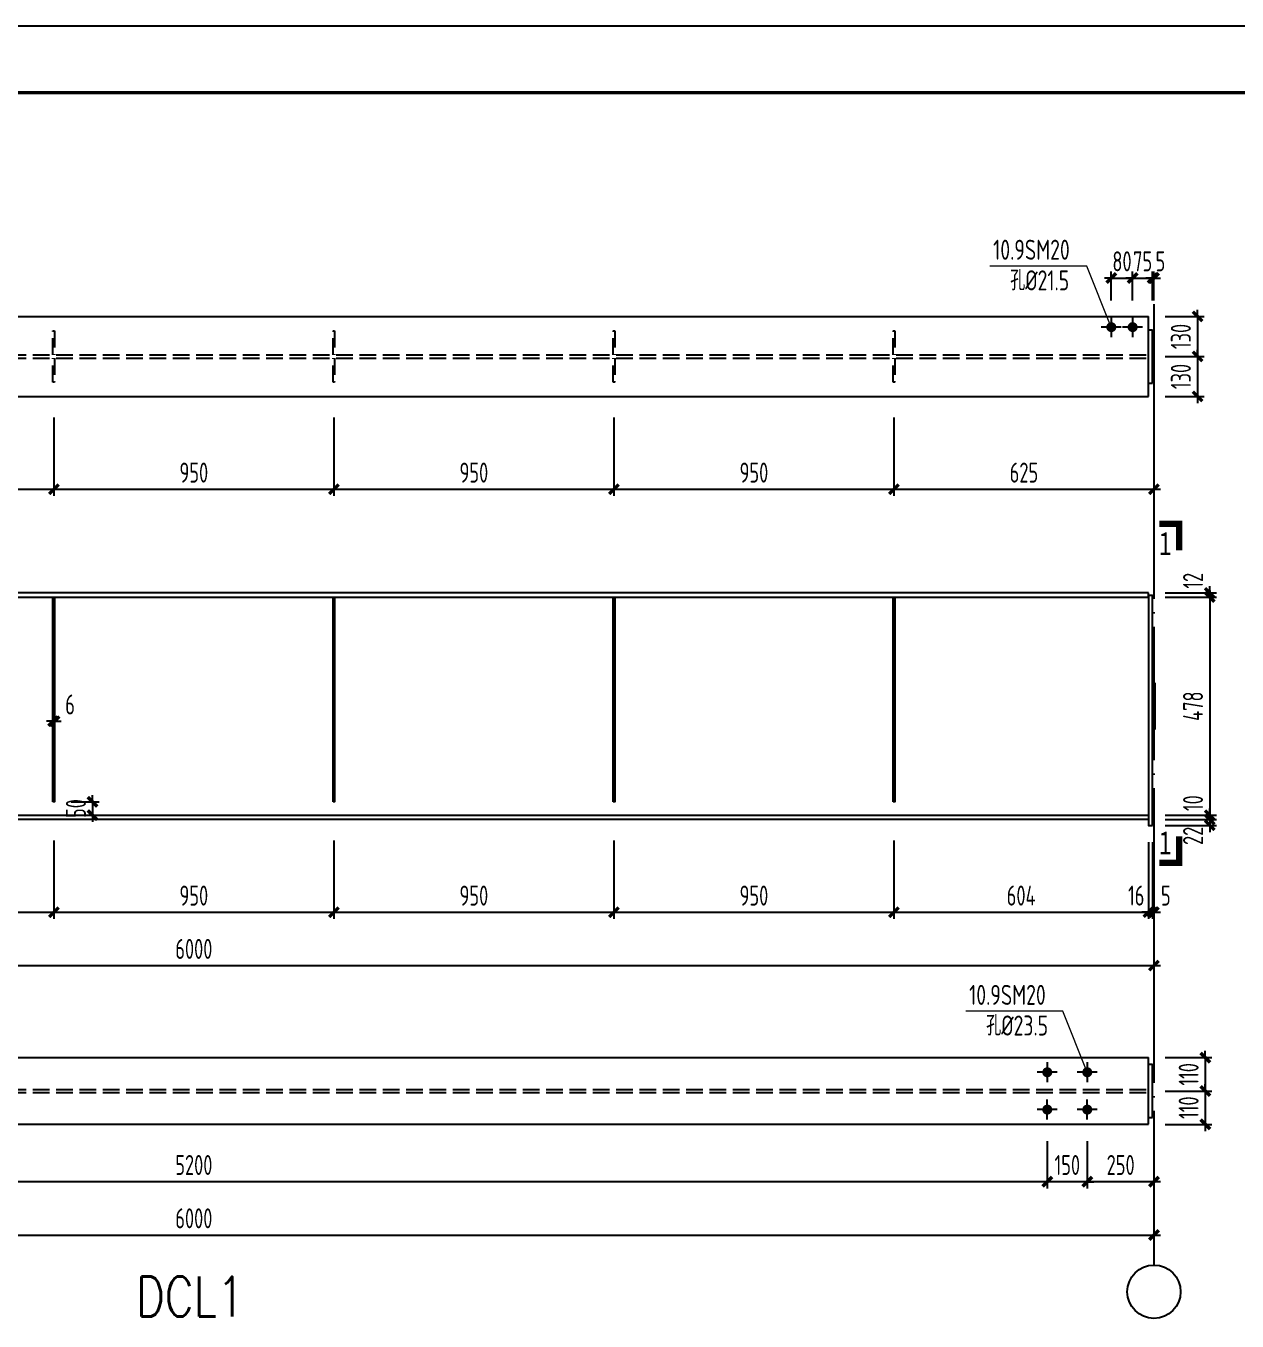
# Model space of a CAD drawing. Extents: x -1389621 to 57380, y -92505 to 283644.
# Drawn here: x -304149 to -285983, y 34066 to 53491 of the extents above; entities that cross this region are included whole.
import ezdxf
from ezdxf.enums import TextEntityAlignment as Align

# ---------------------------------------------------------------- set-up
doc = ezdxf.new("R2010")
doc.units = 0
doc.header["$LTSCALE"] = 100
doc.header["$MEASUREMENT"] = 0
doc.linetypes.add('DASH', pattern=[0.35, 0.25, -0.1])
doc.linetypes.add('DOTE', pattern=[2.42, 2, -0.2, 0.02, -0.2])
doc.layers.get('0').update_dxf_attribs({"linetype": 'CONTINUOUS'})
doc.layers.get('Defpoints').update_dxf_attribs({"linetype": 'CONTINUOUS'})
for name, color, linetype in [('10', 7, 'CONTINUOUS'), ('AXIS', 3, 'CONTINUOUS'), ('BORDER', 7, 'CONTINUOUS'), ('DIM', 3, 'CONTINUOUS'), ('DOTE', 1, 'DOTE'), ('TC', 151, 'CONTINUOUS'), ('吊车梁', 2, 'CONTINUOUS'), ('焊缝标注', 253, 'CONTINUOUS'), ('编号标注', 253, 'CONTINUOUS')]:
    doc.layers.add(name, color=color, linetype=linetype)
doc.layers.add('PUB_TEXT', color=7, linetype='CONTINUOUS', lineweight=15)
doc.styles.add('-宋体', font='SimSun.ttf')
doc.styles.add('_HZTXT', font='txt.shx', dxfattribs={"width": 0.7, "bigfont": 'HZTXT.shx'})
doc.styles.add('TSSD_Dimension', font='tssdeng.shx', dxfattribs={"width": 0.7, "bigfont": 'hztxt.shx'})
doc.styles.add('TSSD_REIN', font='Tssdeng.shx', dxfattribs={"width": 0.7, "bigfont": 'hztxt.shx'})
doc.dimstyles.new('TSSD_100_100', dxfattribs={"dimtxt": 300, "dimasz": 100, "dimexe": 100, "dimexo": 250, "dimgap": 100, "dimtad": 1, "dimdec": 0, "dimzin": 0, "dimdsep": 46, "dimtxsty": 'TSSD_Dimension', "dimblk": 'ARCHTICK', "dimblk1": 'ARCHTICK', "dimblk2": 'ARCHTICK', "dimcen": 0, "dimdle": 100, "dimclrt": 7, "dimadec": 0, "dimazin": 0, "dimtfac": 1, "dimtdec": 0, "dimtix": 1, "dimtmove": 2, "dimatfit": 3, "dimfxl": 0, "dimtolj": 1, "dimtzin": 0, "dimarcsym": 0})

# ---------------------------------------------------------------- blocks, each defined once
blk = doc.blocks.new('_ArchTick')
at = {"color": 0, "linetype": 'ByBlock'}
blk.add_lwpolyline([(-0.71, -0.71, 0.5, 0.5, 0), (0.71, 0.71, 0.5, 0.5, 0)], format="xyseb", dxfattribs=at)
blk = doc.blocks.new('*D2195')
at = {"layer": 'Defpoints', "color": 0}
for p in [(-303718, 43064), (-303742, 42826), (-303718, 42826)]:
    blk.add_point(p, dxfattribs=at)
at = {"layer": 'DIM', "color": 0, "lineweight": -2}
for p, q in [((-303742, 43076), (-303742, 43164)), ((-303718, 43076), (-303718, 43164)), ((-303742, 43064), (-303842, 43064)), ((-303742, 43064), (-303718, 43064)), ((-303718, 43064), (-303618, 43064))]:
    blk.add_line(p, q, dxfattribs=at)
at = {"layer": 'DIM', "color": 0, "lineweight": -2, "xscale": 100, "yscale": 100, "zscale": 100}
blk.add_blockref('_ArchTick', (-303742, 43064), dxfattribs=at)
at = {"layer": 'DIM', "color": 0, "lineweight": -2, "xscale": 100, "yscale": 100, "zscale": 100, "rotation": 180}
blk.add_blockref('_ArchTick', (-303718, 43064), dxfattribs=at)
at = {"layer": 'DIM', "color": 7, "insert": (-303486, 43314), "char_height": 300, "attachment_point": 5, "style": 'TSSD_Dimension'}
blk.add_mtext('\\A1;6', dxfattribs=at)
blk = doc.blocks.new('*D2196')
at = {"layer": 'Defpoints', "color": 0}
for p in [(-303718, 41853), (-303718, 41653), (-303149, 41653)]:
    blk.add_point(p, dxfattribs=at)
at = {"layer": 'DIM', "color": 0, "lineweight": -2}
for p, q in [((-303468, 41853), (-303049, 41853)), ((-303149, 41853), (-303149, 41953)), ((-303149, 41853), (-303149, 41653)), ((-303468, 41653), (-303049, 41653)), ((-303149, 41653), (-303149, 41553))]:
    blk.add_line(p, q, dxfattribs=at)
at = {"layer": 'DIM', "color": 0, "lineweight": -2, "xscale": 100, "yscale": 100, "zscale": 100}
for p, rotation in [((-303149, 41853), 270), ((-303149, 41653), 90)]:
    blk.add_blockref('_ArchTick', p, dxfattribs=dict(at, rotation=rotation))
at = {"layer": 'DIM', "color": 7, "insert": (-303399, 41753), "char_height": 300, "attachment_point": 5, "rotation": 90, "style": 'TSSD_Dimension'}
blk.add_mtext('\\A1;50', dxfattribs=at)
blk = doc.blocks.new('*D2199')
at = {"layer": 'Defpoints', "color": 0}
for p in [(-307930, 41525), (-303730, 41525), (-303730, 40198)]:
    blk.add_point(p, dxfattribs=at)
at = {"layer": 'DIM', "color": 0, "lineweight": -2}
for p, q in [((-307930, 41275), (-307930, 40098)), ((-303730, 41275), (-303730, 40098)), ((-308030, 40198), (-303630, 40198))]:
    blk.add_line(p, q, dxfattribs=at)
at = {"layer": 'DIM', "color": 0, "lineweight": -2, "xscale": 100, "yscale": 100, "zscale": 100, "rotation": 180}
blk.add_blockref('_ArchTick', (-307930, 40198), dxfattribs=at)
at = {"layer": 'DIM', "color": 0, "lineweight": -2, "xscale": 100, "yscale": 100, "zscale": 100}
blk.add_blockref('_ArchTick', (-303730, 40198), dxfattribs=at)
at = {"layer": 'DIM', "color": 7, "insert": (-305830, 40448), "char_height": 300, "attachment_point": 5, "style": 'TSSD_Dimension'}
blk.add_mtext('\\A1;950', dxfattribs=at)
blk = doc.blocks.new('*D2200')
at = {"layer": 'Defpoints', "color": 0}
for p in [(-303730, 41525), (-299530, 41525), (-299530, 40198)]:
    blk.add_point(p, dxfattribs=at)
at = {"layer": 'DIM', "color": 0, "lineweight": -2}
for p, q in [((-303730, 41275), (-303730, 40098)), ((-299530, 41275), (-299530, 40098)), ((-303830, 40198), (-299430, 40198))]:
    blk.add_line(p, q, dxfattribs=at)
at = {"layer": 'DIM', "color": 0, "lineweight": -2, "xscale": 100, "yscale": 100, "zscale": 100, "rotation": 180}
blk.add_blockref('_ArchTick', (-303730, 40198), dxfattribs=at)
at = {"layer": 'DIM', "color": 0, "lineweight": -2, "xscale": 100, "yscale": 100, "zscale": 100}
blk.add_blockref('_ArchTick', (-299530, 40198), dxfattribs=at)
at = {"layer": 'DIM', "color": 7, "insert": (-301630, 40448), "char_height": 300, "attachment_point": 5, "style": 'TSSD_Dimension'}
blk.add_mtext('\\A1;950', dxfattribs=at)
blk = doc.blocks.new('*D2201')
at = {"layer": 'Defpoints', "color": 0}
for p in [(-295330, 41525), (-291130, 41525), (-291130, 40198)]:
    blk.add_point(p, dxfattribs=at)
at = {"layer": 'DIM', "color": 0, "lineweight": -2}
for p, q in [((-295330, 41275), (-295330, 40098)), ((-291130, 41275), (-291130, 40098)), ((-295430, 40198), (-291030, 40198))]:
    blk.add_line(p, q, dxfattribs=at)
at = {"layer": 'DIM', "color": 0, "lineweight": -2, "xscale": 100, "yscale": 100, "zscale": 100, "rotation": 180}
blk.add_blockref('_ArchTick', (-295330, 40198), dxfattribs=at)
at = {"layer": 'DIM', "color": 0, "lineweight": -2, "xscale": 100, "yscale": 100, "zscale": 100}
blk.add_blockref('_ArchTick', (-291130, 40198), dxfattribs=at)
at = {"layer": 'DIM', "color": 7, "insert": (-293230, 40448), "char_height": 300, "attachment_point": 5, "style": 'TSSD_Dimension'}
blk.add_mtext('\\A1;950', dxfattribs=at)
blk = doc.blocks.new('*D2202')
at = {"layer": 'Defpoints', "color": 0}
for p in [(-291130, 41525), (-287314, 41501), (-287314, 40198)]:
    blk.add_point(p, dxfattribs=at)
at = {"layer": 'DIM', "color": 0, "lineweight": -2}
for p, q in [((-291130, 41275), (-291130, 40098)), ((-287314, 41251), (-287314, 40098)), ((-291230, 40198), (-287214, 40198))]:
    blk.add_line(p, q, dxfattribs=at)
at = {"layer": 'DIM', "color": 0, "lineweight": -2, "xscale": 100, "yscale": 100, "zscale": 100, "rotation": 180}
blk.add_blockref('_ArchTick', (-291130, 40198), dxfattribs=at)
at = {"layer": 'DIM', "color": 0, "lineweight": -2, "xscale": 100, "yscale": 100, "zscale": 100}
blk.add_blockref('_ArchTick', (-287314, 40198), dxfattribs=at)
at = {"layer": 'DIM', "color": 7, "insert": (-289222, 40448), "char_height": 300, "attachment_point": 5, "style": 'TSSD_Dimension'}
blk.add_mtext('\\A1;604', dxfattribs=at)
blk = doc.blocks.new('*D2203')
at = {"layer": 'Defpoints', "color": 0}
for p in [(-287314, 41501), (-287250, 41501), (-287250, 40198)]:
    blk.add_point(p, dxfattribs=at)
at = {"layer": 'DIM', "color": 0, "lineweight": -2}
for p, q in [((-287314, 41251), (-287314, 40098)), ((-287250, 41251), (-287250, 40098)), ((-287314, 40198), (-287414, 40198)), ((-287314, 40198), (-287250, 40198)), ((-287250, 40198), (-287150, 40198))]:
    blk.add_line(p, q, dxfattribs=at)
at = {"layer": 'DIM', "color": 0, "lineweight": -2, "xscale": 100, "yscale": 100, "zscale": 100}
blk.add_blockref('_ArchTick', (-287314, 40198), dxfattribs=at)
at = {"layer": 'DIM', "color": 0, "lineweight": -2, "xscale": 100, "yscale": 100, "zscale": 100, "rotation": 180}
blk.add_blockref('_ArchTick', (-287250, 40198), dxfattribs=at)
at = {"layer": 'DIM', "color": 7, "insert": (-287496, 40448), "char_height": 300, "attachment_point": 5, "style": 'TSSD_Dimension'}
blk.add_mtext('\\A1;16', dxfattribs=at)
blk = doc.blocks.new('*D2204')
at = {"layer": 'Defpoints', "color": 0}
for p in [(-287250, 41501), (-287230, 41501), (-287230, 40198)]:
    blk.add_point(p, dxfattribs=at)
at = {"layer": 'DIM', "color": 0, "lineweight": -2}
for p, q in [((-287250, 41251), (-287250, 40098)), ((-287230, 41251), (-287230, 40098)), ((-287250, 40198), (-287350, 40198)), ((-287250, 40198), (-287230, 40198)), ((-287230, 40198), (-287130, 40198))]:
    blk.add_line(p, q, dxfattribs=at)
at = {"layer": 'DIM', "color": 0, "lineweight": -2, "xscale": 100, "yscale": 100, "zscale": 100}
blk.add_blockref('_ArchTick', (-287250, 40198), dxfattribs=at)
at = {"layer": 'DIM', "color": 0, "lineweight": -2, "xscale": 100, "yscale": 100, "zscale": 100, "rotation": 180}
blk.add_blockref('_ArchTick', (-287230, 40198), dxfattribs=at)
at = {"layer": 'DIM', "color": 7, "insert": (-287053, 40448), "char_height": 300, "attachment_point": 5, "style": 'TSSD_Dimension'}
blk.add_mtext('\\A1;5', dxfattribs=at)
blk = doc.blocks.new('*D2207')
at = {"layer": 'Defpoints', "color": 0}
for p in [(-316030, 40725), (-287230, 40725), (-287230, 39398)]:
    blk.add_point(p, dxfattribs=at)
at = {"layer": 'DIM', "color": 0, "lineweight": -2}
for p, q in [((-316030, 40475), (-316030, 39298)), ((-287230, 40475), (-287230, 39298)), ((-316130, 39398), (-287130, 39398))]:
    blk.add_line(p, q, dxfattribs=at)
at = {"layer": 'DIM', "color": 0, "lineweight": -2, "xscale": 100, "yscale": 100, "zscale": 100, "rotation": 180}
blk.add_blockref('_ArchTick', (-316030, 39398), dxfattribs=at)
at = {"layer": 'DIM', "color": 0, "lineweight": -2, "xscale": 100, "yscale": 100, "zscale": 100}
blk.add_blockref('_ArchTick', (-287230, 39398), dxfattribs=at)
at = {"layer": 'DIM', "color": 7, "insert": (-301630, 39648), "char_height": 300, "attachment_point": 5, "style": 'TSSD_Dimension'}
blk.add_mtext('\\A1;6000', dxfattribs=at)
blk = doc.blocks.new('*D2211')
at = {"layer": 'Defpoints', "color": 0}
for p in [(-287314, 44989), (-287314, 44925), (-286394, 44925)]:
    blk.add_point(p, dxfattribs=at)
at = {"layer": 'DIM', "color": 0, "lineweight": -2}
for p, q in [((-286394, 44989), (-286394, 45089)), ((-287064, 44989), (-286294, 44989)), ((-287064, 44925), (-286294, 44925)), ((-286394, 44989), (-286394, 44925)), ((-286394, 44925), (-286394, 44825))]:
    blk.add_line(p, q, dxfattribs=at)
at = {"layer": 'DIM', "color": 0, "lineweight": -2, "xscale": 100, "yscale": 100, "zscale": 100}
for p, rotation in [((-286394, 44989), 270), ((-286394, 44925), 90)]:
    blk.add_blockref('_ArchTick', p, dxfattribs=dict(at, rotation=rotation))
at = {"layer": 'DIM', "color": 7, "insert": (-286644, 45170), "char_height": 300, "attachment_point": 5, "rotation": 90, "style": 'TSSD_Dimension'}
blk.add_mtext('\\A1;12', dxfattribs=at)
blk = doc.blocks.new('*D2212')
at = {"layer": 'Defpoints', "color": 0}
for p in [(-287314, 44925), (-287314, 41653), (-286394, 41653)]:
    blk.add_point(p, dxfattribs=at)
at = {"layer": 'DIM', "color": 0, "lineweight": -2}
for p, q in [((-287064, 44925), (-286294, 44925)), ((-286394, 45025), (-286394, 41553)), ((-287064, 41653), (-286294, 41653))]:
    blk.add_line(p, q, dxfattribs=at)
at = {"layer": 'DIM', "color": 0, "lineweight": -2, "xscale": 100, "yscale": 100, "zscale": 100}
for p, rotation in [((-286394, 44925), 90), ((-286394, 41653), 270)]:
    blk.add_blockref('_ArchTick', p, dxfattribs=dict(at, rotation=rotation))
at = {"layer": 'DIM', "color": 7, "insert": (-286644, 43289), "char_height": 300, "attachment_point": 5, "rotation": 90, "style": 'TSSD_Dimension'}
blk.add_mtext('\\A1;478', dxfattribs=at)
blk = doc.blocks.new('*D2213')
at = {"layer": 'Defpoints', "color": 0}
for p in [(-287314, 41653), (-287314, 41589), (-286394, 41589)]:
    blk.add_point(p, dxfattribs=at)
at = {"layer": 'DIM', "color": 0, "lineweight": -2}
for p, q in [((-287064, 41653), (-286294, 41653)), ((-287064, 41589), (-286294, 41589)), ((-286394, 41653), (-286394, 41753)), ((-286394, 41653), (-286394, 41589)), ((-286394, 41589), (-286394, 41489))]:
    blk.add_line(p, q, dxfattribs=at)
at = {"layer": 'DIM', "color": 0, "lineweight": -2, "xscale": 100, "yscale": 100, "zscale": 100}
for p, rotation in [((-286394, 41653), 270), ((-286394, 41589), 90)]:
    blk.add_blockref('_ArchTick', p, dxfattribs=dict(at, rotation=rotation))
at = {"layer": 'DIM', "color": 7, "insert": (-286644, 41834), "char_height": 300, "attachment_point": 5, "rotation": 90, "style": 'TSSD_Dimension'}
blk.add_mtext('\\A1;10', dxfattribs=at)
blk = doc.blocks.new('*D2214')
at = {"layer": 'Defpoints', "color": 0}
for p in [(-287314, 41589), (-287314, 41501), (-286394, 41501)]:
    blk.add_point(p, dxfattribs=at)
at = {"layer": 'DIM', "color": 0, "lineweight": -2}
for p, q in [((-287064, 41589), (-286294, 41589)), ((-286394, 41589), (-286394, 41689)), ((-286394, 41589), (-286394, 41501)), ((-287064, 41501), (-286294, 41501)), ((-286394, 41501), (-286394, 41401))]:
    blk.add_line(p, q, dxfattribs=at)
at = {"layer": 'DIM', "color": 0, "lineweight": -2, "xscale": 100, "yscale": 100, "zscale": 100}
for p, rotation in [((-286394, 41589), 270), ((-286394, 41501), 90)]:
    blk.add_blockref('_ArchTick', p, dxfattribs=dict(at, rotation=rotation))
at = {"layer": 'DIM', "color": 7, "insert": (-286644, 41344), "char_height": 300, "attachment_point": 5, "rotation": 90, "style": 'TSSD_Dimension'}
blk.add_mtext('\\A1;22', dxfattribs=at)
blk = doc.blocks.new('*D2219')
at = {"layer": 'Defpoints', "color": 0}
for p in [(-307930, 47869), (-303730, 47869), (-303730, 46542)]:
    blk.add_point(p, dxfattribs=at)
at = {"layer": 'DIM', "color": 0, "lineweight": -2}
for p, q in [((-307930, 47619), (-307930, 46442)), ((-303730, 47619), (-303730, 46442)), ((-308030, 46542), (-303630, 46542))]:
    blk.add_line(p, q, dxfattribs=at)
at = {"layer": 'DIM', "color": 0, "lineweight": -2, "xscale": 100, "yscale": 100, "zscale": 100, "rotation": 180}
blk.add_blockref('_ArchTick', (-307930, 46542), dxfattribs=at)
at = {"layer": 'DIM', "color": 0, "lineweight": -2, "xscale": 100, "yscale": 100, "zscale": 100}
blk.add_blockref('_ArchTick', (-303730, 46542), dxfattribs=at)
at = {"layer": 'DIM', "color": 7, "insert": (-305830, 46792), "char_height": 300, "attachment_point": 5, "style": 'TSSD_Dimension'}
blk.add_mtext('\\A1;950', dxfattribs=at)
blk = doc.blocks.new('*D2220')
at = {"layer": 'Defpoints', "color": 0}
for p in [(-303730, 47869), (-299530, 47869), (-299530, 46542)]:
    blk.add_point(p, dxfattribs=at)
at = {"layer": 'DIM', "color": 0, "lineweight": -2}
for p, q in [((-303730, 47619), (-303730, 46442)), ((-299530, 47619), (-299530, 46442)), ((-303830, 46542), (-299430, 46542))]:
    blk.add_line(p, q, dxfattribs=at)
at = {"layer": 'DIM', "color": 0, "lineweight": -2, "xscale": 100, "yscale": 100, "zscale": 100, "rotation": 180}
blk.add_blockref('_ArchTick', (-303730, 46542), dxfattribs=at)
at = {"layer": 'DIM', "color": 0, "lineweight": -2, "xscale": 100, "yscale": 100, "zscale": 100}
blk.add_blockref('_ArchTick', (-299530, 46542), dxfattribs=at)
at = {"layer": 'DIM', "color": 7, "insert": (-301630, 46792), "char_height": 300, "attachment_point": 5, "style": 'TSSD_Dimension'}
blk.add_mtext('\\A1;950', dxfattribs=at)
blk = doc.blocks.new('*D2221')
at = {"layer": 'Defpoints', "color": 0}
for p in [(-295330, 47869), (-291130, 47869), (-291130, 46542)]:
    blk.add_point(p, dxfattribs=at)
at = {"layer": 'DIM', "color": 0, "lineweight": -2}
for p, q in [((-295330, 47619), (-295330, 46442)), ((-291130, 47619), (-291130, 46442)), ((-295430, 46542), (-291030, 46542))]:
    blk.add_line(p, q, dxfattribs=at)
at = {"layer": 'DIM', "color": 0, "lineweight": -2, "xscale": 100, "yscale": 100, "zscale": 100, "rotation": 180}
blk.add_blockref('_ArchTick', (-295330, 46542), dxfattribs=at)
at = {"layer": 'DIM', "color": 0, "lineweight": -2, "xscale": 100, "yscale": 100, "zscale": 100}
blk.add_blockref('_ArchTick', (-291130, 46542), dxfattribs=at)
at = {"layer": 'DIM', "color": 7, "insert": (-293230, 46792), "char_height": 300, "attachment_point": 5, "style": 'TSSD_Dimension'}
blk.add_mtext('\\A1;950', dxfattribs=at)
blk = doc.blocks.new('*D2222')
at = {"layer": 'Defpoints', "color": 0}
for p in [(-291130, 47869), (-287230, 47869), (-287230, 46542)]:
    blk.add_point(p, dxfattribs=at)
at = {"layer": 'DIM', "color": 0, "lineweight": -2}
for p, q in [((-291130, 47619), (-291130, 46442)), ((-287230, 47619), (-287230, 46442)), ((-291230, 46542), (-287130, 46542))]:
    blk.add_line(p, q, dxfattribs=at)
at = {"layer": 'DIM', "color": 0, "lineweight": -2, "xscale": 100, "yscale": 100, "zscale": 100, "rotation": 180}
blk.add_blockref('_ArchTick', (-291130, 46542), dxfattribs=at)
at = {"layer": 'DIM', "color": 0, "lineweight": -2, "xscale": 100, "yscale": 100, "zscale": 100}
blk.add_blockref('_ArchTick', (-287230, 46542), dxfattribs=at)
at = {"layer": 'DIM', "color": 7, "insert": (-289180, 46792), "char_height": 300, "attachment_point": 5, "style": 'TSSD_Dimension'}
blk.add_mtext('\\A1;625', dxfattribs=at)
blk = doc.blocks.new('*D2227')
at = {"layer": 'Defpoints', "color": 0}
for p in [(-287230, 49710), (-287250, 49123), (-287230, 49123)]:
    blk.add_point(p, dxfattribs=at)
at = {"layer": 'DIM', "color": 0, "lineweight": -2}
for p, q in [((-287250, 49373), (-287250, 49810)), ((-287230, 49373), (-287230, 49810)), ((-287250, 49710), (-287350, 49710)), ((-287250, 49710), (-287230, 49710)), ((-287230, 49710), (-287130, 49710))]:
    blk.add_line(p, q, dxfattribs=at)
at = {"layer": 'DIM', "color": 0, "lineweight": -2, "xscale": 100, "yscale": 100, "zscale": 100}
blk.add_blockref('_ArchTick', (-287250, 49710), dxfattribs=at)
at = {"layer": 'DIM', "color": 0, "lineweight": -2, "xscale": 100, "yscale": 100, "zscale": 100, "rotation": 180}
blk.add_blockref('_ArchTick', (-287230, 49710), dxfattribs=at)
at = {"layer": 'DIM', "color": 7, "insert": (-287134, 49960), "char_height": 300, "attachment_point": 5, "style": 'TSSD_Dimension'}
blk.add_mtext('\\A1;5', dxfattribs=at)
blk = doc.blocks.new('*D2228')
at = {"layer": 'Defpoints', "color": 0}
for p in [(-287250, 49710), (-287550, 49123), (-287250, 49123)]:
    blk.add_point(p, dxfattribs=at)
at = {"layer": 'DIM', "color": 0, "lineweight": -2}
for p, q in [((-287550, 49373), (-287550, 49810)), ((-287250, 49373), (-287250, 49810)), ((-287550, 49710), (-287650, 49710)), ((-287550, 49710), (-287250, 49710)), ((-287250, 49710), (-287150, 49710))]:
    blk.add_line(p, q, dxfattribs=at)
at = {"layer": 'DIM', "color": 0, "lineweight": -2, "xscale": 100, "yscale": 100, "zscale": 100}
blk.add_blockref('_ArchTick', (-287550, 49710), dxfattribs=at)
at = {"layer": 'DIM', "color": 0, "lineweight": -2, "xscale": 100, "yscale": 100, "zscale": 100, "rotation": 180}
blk.add_blockref('_ArchTick', (-287250, 49710), dxfattribs=at)
at = {"layer": 'DIM', "color": 7, "insert": (-287400, 49960), "char_height": 300, "attachment_point": 5, "style": 'TSSD_Dimension'}
blk.add_mtext('\\A1;75', dxfattribs=at)
blk = doc.blocks.new('*D2229')
at = {"layer": 'Defpoints', "color": 0}
for p in [(-287550, 49710), (-287870, 49123), (-287550, 49123)]:
    blk.add_point(p, dxfattribs=at)
at = {"layer": 'DIM', "color": 0, "lineweight": -2}
for p, q in [((-287870, 49373), (-287870, 49810)), ((-287550, 49373), (-287550, 49810)), ((-287870, 49710), (-287970, 49710)), ((-287870, 49710), (-287550, 49710)), ((-287550, 49710), (-287450, 49710))]:
    blk.add_line(p, q, dxfattribs=at)
at = {"layer": 'DIM', "color": 0, "lineweight": -2, "xscale": 100, "yscale": 100, "zscale": 100}
blk.add_blockref('_ArchTick', (-287870, 49710), dxfattribs=at)
at = {"layer": 'DIM', "color": 0, "lineweight": -2, "xscale": 100, "yscale": 100, "zscale": 100, "rotation": 180}
blk.add_blockref('_ArchTick', (-287550, 49710), dxfattribs=at)
at = {"layer": 'DIM', "color": 7, "insert": (-287710, 49960), "char_height": 300, "attachment_point": 5, "style": 'TSSD_Dimension'}
blk.add_mtext('\\A1;80', dxfattribs=at)
blk = doc.blocks.new('*D2230')
at = {"layer": 'Defpoints', "color": 0}
for p in [(-287314, 48533), (-287314, 47933), (-286577, 47933)]:
    blk.add_point(p, dxfattribs=at)
at = {"layer": 'DIM', "color": 0, "lineweight": -2}
for p, q in [((-286577, 48533), (-286577, 48633)), ((-287064, 48533), (-286477, 48533)), ((-286577, 48533), (-286577, 47933)), ((-287064, 47933), (-286477, 47933)), ((-286577, 47933), (-286577, 47833))]:
    blk.add_line(p, q, dxfattribs=at)
at = {"layer": 'DIM', "color": 0, "lineweight": -2, "xscale": 100, "yscale": 100, "zscale": 100}
for p, rotation in [((-286577, 48533), 270), ((-286577, 47933), 90)]:
    blk.add_blockref('_ArchTick', p, dxfattribs=dict(at, rotation=rotation))
at = {"layer": 'DIM', "color": 7, "insert": (-286827, 48233), "char_height": 300, "attachment_point": 5, "rotation": 90, "style": 'TSSD_Dimension'}
blk.add_mtext('\\A1;130', dxfattribs=at)
blk = doc.blocks.new('*D2231')
at = {"layer": 'Defpoints', "color": 0}
for p in [(-287314, 49133), (-287314, 48533), (-286577, 48533)]:
    blk.add_point(p, dxfattribs=at)
at = {"layer": 'DIM', "color": 0, "lineweight": -2}
for p, q in [((-286577, 49133), (-286577, 49233)), ((-287064, 49133), (-286477, 49133)), ((-286577, 49133), (-286577, 48533)), ((-287064, 48533), (-286477, 48533)), ((-286577, 48533), (-286577, 48433))]:
    blk.add_line(p, q, dxfattribs=at)
at = {"layer": 'DIM', "color": 0, "lineweight": -2, "xscale": 100, "yscale": 100, "zscale": 100}
for p, rotation in [((-286577, 49133), 270), ((-286577, 48533), 90)]:
    blk.add_blockref('_ArchTick', p, dxfattribs=dict(at, rotation=rotation))
at = {"layer": 'DIM', "color": 7, "insert": (-286827, 48833), "char_height": 300, "attachment_point": 5, "rotation": 90, "style": 'TSSD_Dimension'}
blk.add_mtext('\\A1;130', dxfattribs=at)
blk = doc.blocks.new('*D2234')
at = {"layer": 'Defpoints', "color": 0}
for p in [(-314430, 37017), (-288830, 37017), (-314430, 36157)]:
    blk.add_point(p, dxfattribs=at)
at = {"layer": 'DIM', "color": 0, "lineweight": -2}
for p, q in [((-314430, 36767), (-314430, 36057)), ((-288830, 36767), (-288830, 36057)), ((-288730, 36157), (-314530, 36157))]:
    blk.add_line(p, q, dxfattribs=at)
at = {"layer": 'DIM', "color": 0, "lineweight": -2, "xscale": 100, "yscale": 100, "zscale": 100, "rotation": 180}
blk.add_blockref('_ArchTick', (-314430, 36157), dxfattribs=at)
at = {"layer": 'DIM', "color": 0, "lineweight": -2, "xscale": 100, "yscale": 100, "zscale": 100}
blk.add_blockref('_ArchTick', (-288830, 36157), dxfattribs=at)
at = {"layer": 'DIM', "color": 7, "insert": (-301630, 36407), "char_height": 300, "attachment_point": 5, "style": 'TSSD_Dimension'}
blk.add_mtext('\\A1;5200', dxfattribs=at)
blk = doc.blocks.new('*D2235')
at = {"layer": 'Defpoints', "color": 0}
for p in [(-288830, 37017), (-288230, 37017), (-288830, 36157)]:
    blk.add_point(p, dxfattribs=at)
at = {"layer": 'DIM', "color": 0, "lineweight": -2}
for p, q in [((-288830, 36767), (-288830, 36057)), ((-288230, 36767), (-288230, 36057)), ((-288830, 36157), (-288930, 36157)), ((-288230, 36157), (-288830, 36157)), ((-288230, 36157), (-288130, 36157))]:
    blk.add_line(p, q, dxfattribs=at)
at = {"layer": 'DIM', "color": 0, "lineweight": -2, "xscale": 100, "yscale": 100, "zscale": 100}
blk.add_blockref('_ArchTick', (-288830, 36157), dxfattribs=at)
at = {"layer": 'DIM', "color": 0, "lineweight": -2, "xscale": 100, "yscale": 100, "zscale": 100, "rotation": 180}
blk.add_blockref('_ArchTick', (-288230, 36157), dxfattribs=at)
at = {"layer": 'DIM', "color": 7, "insert": (-288530, 36407), "char_height": 300, "attachment_point": 5, "style": 'TSSD_Dimension'}
blk.add_mtext('\\A1;150', dxfattribs=at)
blk = doc.blocks.new('*D2236')
at = {"layer": 'Defpoints', "color": 0}
for p in [(-288230, 37017), (-287230, 37017), (-288230, 36157)]:
    blk.add_point(p, dxfattribs=at)
at = {"layer": 'DIM', "color": 0, "lineweight": -2}
for p, q in [((-288230, 36767), (-288230, 36057)), ((-287230, 36767), (-287230, 36057)), ((-287130, 36157), (-288330, 36157))]:
    blk.add_line(p, q, dxfattribs=at)
at = {"layer": 'DIM', "color": 0, "lineweight": -2, "xscale": 100, "yscale": 100, "zscale": 100, "rotation": 180}
blk.add_blockref('_ArchTick', (-288230, 36157), dxfattribs=at)
at = {"layer": 'DIM', "color": 0, "lineweight": -2, "xscale": 100, "yscale": 100, "zscale": 100}
blk.add_blockref('_ArchTick', (-287230, 36157), dxfattribs=at)
at = {"layer": 'DIM', "color": 7, "insert": (-287730, 36407), "char_height": 300, "attachment_point": 5, "style": 'TSSD_Dimension'}
blk.add_mtext('\\A1;250', dxfattribs=at)
blk = doc.blocks.new('*D2239')
at = {"layer": 'Defpoints', "color": 0}
for p in [(-287314, 37517), (-287314, 37017), (-286460, 37017)]:
    blk.add_point(p, dxfattribs=at)
at = {"layer": 'DIM', "color": 0, "lineweight": -2}
for p, q in [((-287064, 37517), (-286360, 37517)), ((-286460, 37517), (-286460, 37617)), ((-286460, 37517), (-286460, 37017)), ((-287064, 37017), (-286360, 37017)), ((-286460, 37017), (-286460, 36917))]:
    blk.add_line(p, q, dxfattribs=at)
at = {"layer": 'DIM', "color": 0, "lineweight": -2, "xscale": 100, "yscale": 100, "zscale": 100}
for p, rotation in [((-286460, 37517), 270), ((-286460, 37017), 90)]:
    blk.add_blockref('_ArchTick', p, dxfattribs=dict(at, rotation=rotation))
at = {"layer": 'DIM', "color": 7, "insert": (-286710, 37267), "char_height": 300, "attachment_point": 5, "rotation": 90, "style": 'TSSD_Dimension'}
blk.add_mtext('\\A1;110', dxfattribs=at)
blk = doc.blocks.new('*D2240')
at = {"layer": 'Defpoints', "color": 0}
for p in [(-287314, 38017), (-287314, 37517), (-286460, 37517)]:
    blk.add_point(p, dxfattribs=at)
at = {"layer": 'DIM', "color": 0, "lineweight": -2}
for p, q in [((-286460, 38017), (-286460, 38117)), ((-287064, 38017), (-286360, 38017)), ((-286460, 38017), (-286460, 37517)), ((-287064, 37517), (-286360, 37517)), ((-286460, 37517), (-286460, 37417))]:
    blk.add_line(p, q, dxfattribs=at)
at = {"layer": 'DIM', "color": 0, "lineweight": -2, "xscale": 100, "yscale": 100, "zscale": 100}
for p, rotation in [((-286460, 38017), 270), ((-286460, 37517), 90)]:
    blk.add_blockref('_ArchTick', p, dxfattribs=dict(at, rotation=rotation))
at = {"layer": 'DIM', "color": 7, "insert": (-286710, 37767), "char_height": 300, "attachment_point": 5, "rotation": 90, "style": 'TSSD_Dimension'}
blk.add_mtext('\\A1;110', dxfattribs=at)
blk = doc.blocks.new('*D2241')
at = {"layer": 'Defpoints', "color": 0}
for p in [(-316030, 36684), (-287230, 36684), (-287230, 35357)]:
    blk.add_point(p, dxfattribs=at)
at = {"layer": 'DIM', "color": 0, "lineweight": -2}
for p, q in [((-316030, 36434), (-316030, 35257)), ((-287230, 36434), (-287230, 35257)), ((-316130, 35357), (-287130, 35357))]:
    blk.add_line(p, q, dxfattribs=at)
at = {"layer": 'DIM', "color": 0, "lineweight": -2, "xscale": 100, "yscale": 100, "zscale": 100, "rotation": 180}
blk.add_blockref('_ArchTick', (-316030, 35357), dxfattribs=at)
at = {"layer": 'DIM', "color": 0, "lineweight": -2, "xscale": 100, "yscale": 100, "zscale": 100}
blk.add_blockref('_ArchTick', (-287230, 35357), dxfattribs=at)
at = {"layer": 'DIM', "color": 7, "insert": (-301630, 35607), "char_height": 300, "attachment_point": 5, "style": 'TSSD_Dimension'}
blk.add_mtext('\\A1;6000', dxfattribs=at)
blk = doc.blocks.new('*D2249')
at = {"layer": 'Defpoints', "color": 0}
for p in [(-299530, 41525), (-295330, 41525), (-295330, 40198)]:
    blk.add_point(p, dxfattribs=at)
at = {"layer": 'DIM', "color": 0, "lineweight": -2}
for p, q in [((-299530, 41275), (-299530, 40098)), ((-295330, 41275), (-295330, 40098)), ((-299630, 40198), (-295230, 40198))]:
    blk.add_line(p, q, dxfattribs=at)
at = {"layer": 'DIM', "color": 0, "lineweight": -2, "xscale": 100, "yscale": 100, "zscale": 100, "rotation": 180}
blk.add_blockref('_ArchTick', (-299530, 40198), dxfattribs=at)
at = {"layer": 'DIM', "color": 0, "lineweight": -2, "xscale": 100, "yscale": 100, "zscale": 100}
blk.add_blockref('_ArchTick', (-295330, 40198), dxfattribs=at)
at = {"layer": 'DIM', "color": 7, "insert": (-297430, 40448), "char_height": 300, "attachment_point": 5, "style": 'TSSD_Dimension'}
blk.add_mtext('\\A1;950', dxfattribs=at)
blk = doc.blocks.new('*D2250')
at = {"layer": 'Defpoints', "color": 0}
for p in [(-299530, 47869), (-295330, 47869), (-295330, 46542)]:
    blk.add_point(p, dxfattribs=at)
at = {"layer": 'DIM', "color": 0, "lineweight": -2}
for p, q in [((-299530, 47619), (-299530, 46442)), ((-295330, 47619), (-295330, 46442)), ((-299630, 46542), (-295230, 46542))]:
    blk.add_line(p, q, dxfattribs=at)
at = {"layer": 'DIM', "color": 0, "lineweight": -2, "xscale": 100, "yscale": 100, "zscale": 100, "rotation": 180}
blk.add_blockref('_ArchTick', (-299530, 46542), dxfattribs=at)
at = {"layer": 'DIM', "color": 0, "lineweight": -2, "xscale": 100, "yscale": 100, "zscale": 100}
blk.add_blockref('_ArchTick', (-295330, 46542), dxfattribs=at)
at = {"layer": 'DIM', "color": 7, "insert": (-297430, 46792), "char_height": 300, "attachment_point": 5, "style": 'TSSD_Dimension'}
blk.add_mtext('\\A1;950', dxfattribs=at)

msp = doc.modelspace()

# ---------------------------------------------------------------- linework, layer by layer
msp.add_circle((-287230.243, 34506.299), 399.84)
at = {"layer": '10', "const_width": 95}
for points in [[(-287151.354, 46023.407), (-286851.354, 46023.407), (-286851.354, 45623.407)], [(-287151.354, 40936.707), (-286851.354, 40936.707), (-286851.354, 41336.707)]]:
    msp.add_lwpolyline(points, dxfattribs=at)
at = {"layer": 'AXIS', "linetype": 'ByBlock'}
msp.add_line((-287230.243, 35995.513), (-287230.243, 34906.139), dxfattribs=at)
at = {"layer": 'BORDER'}
msp.add_lwpolyline([(-322949.37, -5906.624), (-322949.37, 53491), (-238852.734, 53491), (-238852.734, -5906.624)], close=True, dxfattribs=at)
at = {"layer": 'BORDER', "const_width": 49.998}
msp.add_lwpolyline([(-320449.47, -4906.664), (-320449.47, 52491.04), (-239852.694, 52491.04), (-239852.694, -4906.664)], close=True, dxfattribs=at)
at = {"layer": 'DOTE', "ltscale": 10}
msp.add_line((-287230.243, 49319.996), (-287230.243, 35995.513), dxfattribs=at)
at = {"layer": 'PUB_TEXT'}
for points in [[(-287870.243, 48973.047), (-288239.383, 49888.715), (-289691.636, 49888.715)], [(-288230.243, 37797.434), (-288599.383, 38713.101), (-290051.636, 38713.101)]]:
    msp.add_lwpolyline(points, dxfattribs=at)
at = {"layer": '吊车梁'}
for p, q in [((-315946.243, 49133.047), (-287314.243, 49133.047)), ((-287314.243, 47933.047), (-287314.243, 49133.047)), ((-287314.243, 48933.047), (-287250.243, 48933.047)), ((-287250.243, 48133.047), (-287250.243, 48933.047)), ((-287314.243, 48133.047), (-287250.243, 48133.047)), ((-315946.243, 47933.047), (-287314.243, 47933.047)), ((-315946.243, 38017.434), (-287314.243, 38017.434)), ((-287314.243, 37017.434), (-287314.243, 38017.434)), ((-287314.243, 37917.434), (-287250.243, 37917.434)), ((-287250.243, 37117.434), (-287250.243, 37917.434)), ((-287314.243, 37117.434), (-287250.243, 37117.434)), ((-315946.243, 37017.434), (-287314.243, 37017.434))]:
    msp.add_line(p, q, dxfattribs=at)
at = {"layer": '吊车梁', "linetype": 'DASH', "ltscale": 10}
for p, q in [((-315946.243, 48557.047), (-287314.243, 48557.047)), ((-315946.243, 48509.047), (-287314.243, 48509.047)), ((-315946.243, 37541.434), (-287314.243, 37541.434)), ((-315946.243, 37493.434), (-287314.243, 37493.434))]:
    msp.add_line(p, q, dxfattribs=at)
for points in [[(-303742.243, 48557.047), (-303742.243, 48917.047), (-303718.243, 48917.047), (-303718.243, 48557.047)], [(-299542.243, 48557.047), (-299542.243, 48917.047), (-299518.243, 48917.047), (-299518.243, 48557.047)], [(-295342.243, 48557.047), (-295342.243, 48917.047), (-295318.243, 48917.047), (-295318.243, 48557.047)], [(-291142.243, 48557.047), (-291142.243, 48917.047), (-291118.243, 48917.047), (-291118.243, 48557.047)], [(-303742.243, 48149.047), (-303742.243, 48509.047)], [(-303718.243, 48509.047), (-303718.243, 48149.047), (-303742.243, 48149.047)], [(-299542.243, 48149.047), (-299542.243, 48509.047)], [(-299518.243, 48509.047), (-299518.243, 48149.047), (-299542.243, 48149.047)], [(-295342.243, 48149.047), (-295342.243, 48509.047)], [(-295318.243, 48509.047), (-295318.243, 48149.047), (-295342.243, 48149.047)], [(-291142.243, 48149.047), (-291142.243, 48509.047)], [(-291118.243, 48509.047), (-291118.243, 48149.047), (-291142.243, 48149.047)]]:
    msp.add_lwpolyline(points, dxfattribs=at)
at = {"layer": '吊车梁', "ltscale": 10}
for points in [[(-287314.243, 44989.114), (-315946.243, 44989.114), (-315946.243, 44925.114), (-287314.243, 44925.114), (-287314.243, 44989.114)], [(-303742.243, 41853.114), (-303742.243, 44925.114), (-303718.243, 44925.114), (-303718.243, 41853.114), (-303742.243, 41853.114)], [(-299542.243, 41853.114), (-299542.243, 44925.114), (-299518.243, 44925.114), (-299518.243, 41853.114), (-299542.243, 41853.114)], [(-295342.243, 41853.114), (-295342.243, 44925.114), (-295318.243, 44925.114), (-295318.243, 41853.114), (-295342.243, 41853.114)], [(-291142.243, 41853.114), (-291142.243, 44925.114), (-291118.243, 44925.114), (-291118.243, 41853.114), (-291142.243, 41853.114)], [(-287250.243, 41501.114), (-287250.243, 44949.114), (-287314.243, 44949.114), (-287314.243, 41501.114), (-287250.243, 41501.114)], [(-287314.243, 41589.114), (-315946.243, 41589.114), (-315946.243, 41653.114), (-287314.243, 41653.114), (-287314.243, 41589.114)]]:
    msp.add_lwpolyline(points, dxfattribs=at)
at = {"layer": '吊车梁'}
msp.add_lwpolyline([(-287250.243, 43629.114), (-287250.243, 42949.114), (-287210.243, 42949.114), (-287210.243, 43629.114)], close=True, dxfattribs=at)
at = {"layer": '焊缝标注', "const_width": 75}
for points in [[(-287907.743, 48973.047, -1), (-287832.743, 48973.047, -1), (-287907.743, 48973.047, -1)], [(-287907.743, 48973.047, -1), (-287832.743, 48973.047, -1), (-287907.743, 48973.047, -1)], [(-287587.743, 48973.047, -1), (-287512.743, 48973.047, -1), (-287587.743, 48973.047, -1)], [(-287587.743, 48973.047, -1), (-287512.743, 48973.047, -1), (-287587.743, 48973.047, -1)], [(-288867.743, 37797.434, -1), (-288792.743, 37797.434, -1), (-288867.743, 37797.434, -1)], [(-288867.743, 37797.434, -1), (-288792.743, 37797.434, -1), (-288867.743, 37797.434, -1)], [(-288267.743, 37797.434, -1), (-288192.743, 37797.434, -1), (-288267.743, 37797.434, -1)], [(-288267.743, 37797.434, -1), (-288192.743, 37797.434, -1), (-288267.743, 37797.434, -1)], [(-288867.743, 37237.434, 1), (-288792.743, 37237.434, 1), (-288867.743, 37237.434, 1)], [(-288867.743, 37237.434, 1), (-288792.743, 37237.434, 1), (-288867.743, 37237.434, 1)], [(-288267.743, 37237.434, 1), (-288192.743, 37237.434, 1), (-288267.743, 37237.434, 1)], [(-288267.743, 37237.434, 1), (-288192.743, 37237.434, 1), (-288267.743, 37237.434, 1)]]:
    msp.add_lwpolyline(points, format="xyb", dxfattribs=at)
at = {"layer": '编号标注'}
for p, q in [((-287720.243, 48973.047), (-288020.243, 48973.047)), ((-287870.243, 49123.047), (-287870.243, 48823.047)), ((-287400.243, 48973.047), (-287700.243, 48973.047)), ((-287550.243, 49123.047), (-287550.243, 48823.047)), ((-288830.243, 37947.434), (-288830.243, 37647.434)), ((-288230.243, 37947.434), (-288230.243, 37647.434)), ((-288680.243, 37797.434), (-288980.243, 37797.434)), ((-288080.243, 37797.434), (-288380.243, 37797.434)), ((-288830.243, 37087.434), (-288830.243, 37387.434)), ((-288230.243, 37087.434), (-288230.243, 37387.434)), ((-288680.243, 37237.434), (-288980.243, 37237.434)), ((-288080.243, 37237.434), (-288380.243, 37237.434))]:
    msp.add_line(p, q, dxfattribs=at)

# ---------------------------------------------------------------- texts
at = {"layer": '10', "style": '-宋体', "width": 0.755156}
for p, p2 in [((-287154.951, 45553.947), (-286965.951, 45553.947)), ((-287154.951, 41065.943), (-286965.951, 41065.943))]:
    msp.add_text('1', height=350, dxfattribs=at).set_placement(p, p2, align=Align.FIT)
at = {"layer": 'TC', "color": 7, "style": 'TSSD_REIN', "width": 0.75}
for s, p in [('10.9SM20', (-289641.995, 49984.305)), ('孔%%C21.5', (-289386.156, 49524.685)), ('10.9SM20', (-290001.995, 38808.691)), ('孔%%C23.5', (-289746.156, 38349.071))]:
    msp.add_text(s, height=300, dxfattribs=at).set_placement(p)
at = {"layer": 'TC', "color": 7, "style": '_HZTXT', "width": 0.8}
msp.add_text('DCL1', height=600.6002, dxfattribs=at).set_placement((-301684.101, 34734.596), align=Align.TOP_CENTER)

# ---------------------------------------------------------------- dimensions: what is measured, and where the dimension line sits
at = {"layer": 'DIM'}
for base, p1, p2, angle, text, picture, middle in [((-287550.243, 49710.149), (-287870.243, 49123.047), (-287550.243, 49123.047), 180, '80', '*D2229', (-287710.243, 49960.149)), ((-287250.243, 49710.149), (-287550.243, 49123.047), (-287250.243, 49123.047), 180, '75', '*D2228', (-287400.243, 49960.149)), ((-286576.605, 48533.047), (-287314.243, 49133.047), (-287314.243, 48533.047), 90, '130', '*D2231', (-286826.605, 48833.047)), ((-286576.605, 47933.047), (-287314.243, 48533.047), (-287314.243, 47933.047), 90, '130', '*D2230', (-286826.605, 48233.047)), ((-286393.537, 41653.114), (-287314.243, 44925.114), (-287314.243, 41653.114), 90, '478', '*D2212', (-286643.537, 43289.114)), ((-303148.717, 41653.114), (-303718.243, 41853.114), (-303718.243, 41653.114), 90, '50', '*D2196', (-303398.717, 41753.114)), ((-286459.785, 37517.434), (-287314.243, 38017.434), (-287314.243, 37517.434), 90, '110', '*D2240', (-286709.785, 37767.434)), ((-286459.785, 37017.434), (-287314.243, 37517.434), (-287314.243, 37017.434), 90, '110', '*D2239', (-286709.785, 37267.434))]:
    dim = msp.add_linear_dim(base=base, p1=p1, p2=p2, angle=angle, text=text, dimstyle='TSSD_100_100', dxfattribs=at)
    dim.commit()
    dim.dimension.update_dxf_attribs({"geometry": picture, "text_midpoint": middle})
for base, p1, p2, angle, text, picture, middle in [((-287230.243, 49710.149), (-287250.243, 49123.047), (-287230.243, 49123.047), 180, '5', '*D2227', (-287133.705, 49960.149)), ((-286393.537, 44925.114), (-287314.243, 44989.114), (-287314.243, 44925.114), 90, '12', '*D2211', (-286643.537, 45170.46)), ((-286393.537, 41589.114), (-287314.243, 41653.114), (-287314.243, 41589.114), 90, '10', '*D2213', (-286643.537, 41834.46)), ((-286393.537, 41501.114), (-287314.243, 41589.114), (-287314.243, 41501.114), 90, '22', '*D2214', (-286643.537, 41343.767))]:
    dim = msp.add_linear_dim(base=base, p1=p1, p2=p2, angle=angle, text=text, dimstyle='TSSD_100_100', dxfattribs=at)
    dim.commit()
    dim.dimension.update_dxf_attribs({"geometry": picture, "text_midpoint": middle, "dimtype": 160})
for base, p1, p2, text, picture, middle in [((-303730.243, 46542.332), (-307930.243, 47869.047), (-303730.243, 47869.047), '950', '*D2219', (-305830.243, 46792.332)), ((-299530.243, 46542.332), (-303730.243, 47869.047), (-299530.243, 47869.047), '950', '*D2220', (-301630.243, 46792.332)), ((-295330.243, 46542.332), (-299530.243, 47869.047), (-295330.243, 47869.047), '950', '*D2250', (-297430.243, 46792.332)), ((-291130.243, 46542.332), (-295330.243, 47869.047), (-291130.243, 47869.047), '950', '*D2221', (-293230.243, 46792.332)), ((-287230.243, 46542.332), (-291130.243, 47869.047), (-287230.243, 47869.047), '625', '*D2222', (-289180.243, 46792.332)), ((-303730.243, 40198.398), (-307930.243, 41525.114), (-303730.243, 41525.114), '950', '*D2199', (-305830.243, 40448.398)), ((-299530.243, 40198.398), (-303730.243, 41525.114), (-299530.243, 41525.114), '950', '*D2200', (-301630.243, 40448.398)), ((-295330.243, 40198.398), (-299530.243, 41525.114), (-295330.243, 41525.114), '950', '*D2249', (-297430.243, 40448.398)), ((-291130.243, 40198.398), (-295330.243, 41525.114), (-291130.243, 41525.114), '950', '*D2201', (-293230.243, 40448.398)), ((-287314.243, 40198.398), (-291130.243, 41525.114), (-287314.243, 41501.114), '604', '*D2202', (-289222.243, 40448.398)), ((-287230.243, 39398.398), (-316030.243, 40725.114), (-287230.243, 40725.114), '6000', '*D2207', (-301630.243, 39648.398)), ((-314430.243, 36156.966), (-288830.243, 37017.434), (-314430.243, 37017.434), '5200', '*D2234', (-301630.243, 36406.966)), ((-288830.243, 36156.966), (-288230.243, 37017.434), (-288830.243, 37017.434), '150', '*D2235', (-288530.243, 36406.966)), ((-288230.243, 36156.966), (-287230.243, 37017.434), (-288230.243, 37017.434), '250', '*D2236', (-287730.243, 36406.966)), ((-287230.243, 35356.966), (-316030.243, 36683.681), (-287230.243, 36683.681), '6000', '*D2241', (-301630.243, 35606.966))]:
    dim = msp.add_linear_dim(base=base, p1=p1, p2=p2, text=text, dimstyle='TSSD_100_100', dxfattribs=at)
    dim.commit()
    dim.dimension.update_dxf_attribs({"geometry": picture, "text_midpoint": middle})
for base, p1, p2, text, picture, middle in [((-303718.243, 43063.998), (-303742.243, 42825.714), (-303718.243, 42825.714), '6', '*D2195', (-303486.24, 43313.998)), ((-287250.243, 40198.398), (-287314.243, 41501.114), (-287250.243, 41501.114), '16', '*D2203', (-287495.589, 40448.398)), ((-287230.243, 40198.398), (-287250.243, 41501.114), (-287230.243, 41501.114), '5', '*D2204', (-287052.935, 40448.398))]:
    dim = msp.add_linear_dim(base=base, p1=p1, p2=p2, text=text, dimstyle='TSSD_100_100', dxfattribs=at)
    dim.commit()
    dim.dimension.update_dxf_attribs({"geometry": picture, "text_midpoint": middle, "dimtype": 160})

doc.saveas('drawing.dxf')
